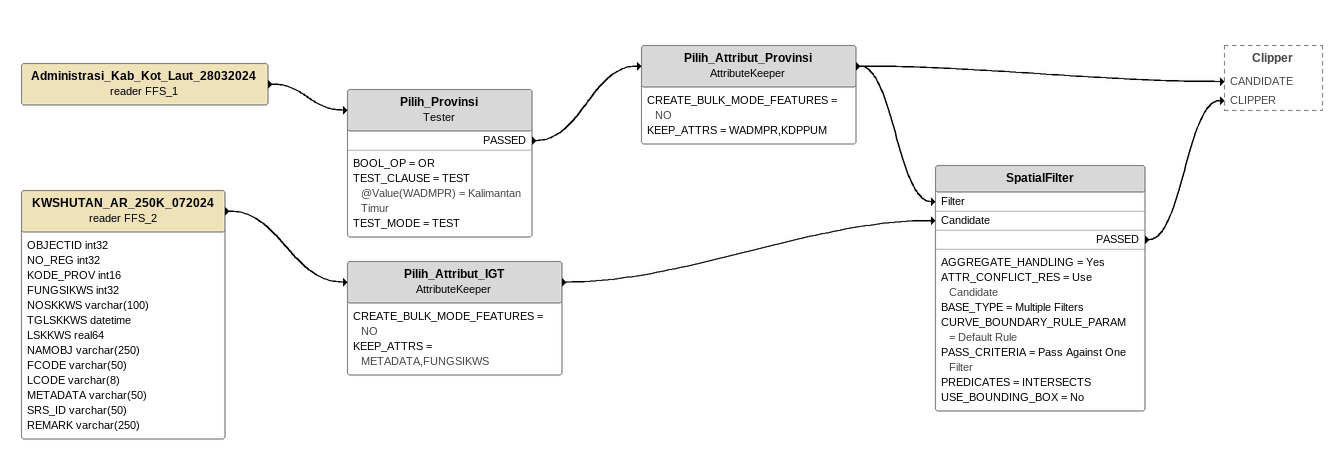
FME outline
Administrasi_Kab_Kot_Laut_28032024 (reader FFS_1)
    -> Pilih_Provinsi
Pilih_Provinsi: Tester
    BOOL_OP = OR
    TEST_CLAUSE = TEST @Value(WADMPR) = Kalimantan Timur
    TEST_MODE = TEST
    PASSED -> Pilih_Attribut_Provinsi
Pilih_Attribut_Provinsi: AttributeKeeper
    CREATE_BULK_MODE_FEATURES = NO
    KEEP_ATTRS = WADMPR,KDPPUM
    -> SpatialFilter [Filter]
    -> Clipper [CANDIDATE]
KWSHUTAN_AR_250K_072024 (reader FFS_2)
    attributes: OBJECTID int32, NO_REG int32, KODE_PROV int16, FUNGSIKWS int32, NOSKKWS varchar(100), TGLSKKWS datetime, LSKKWS real64, NAMOBJ varchar(250), FCODE varchar(50), LCODE varchar(8), METADATA varchar(50), SRS_ID varchar(50), REMARK varchar(250)
    -> Pilih_Attribut_IGT
Pilih_Attribut_IGT: AttributeKeeper
    CREATE_BULK_MODE_FEATURES = NO
    KEEP_ATTRS = METADATA,FUNGSIKWS
    -> SpatialFilter [Candidate]
SpatialFilter
    AGGREGATE_HANDLING = Yes
    ATTR_CONFLICT_RES = Use Candidate
    BASE_TYPE = Multiple Filters
    CURVE_BOUNDARY_RULE_PARAM = Default Rule
    PASS_CRITERIA = Pass Against One Filter
    PREDICATES = INTERSECTS
    USE_BOUNDING_BOX = No
    PASSED -> Clipper [CLIPPER]
